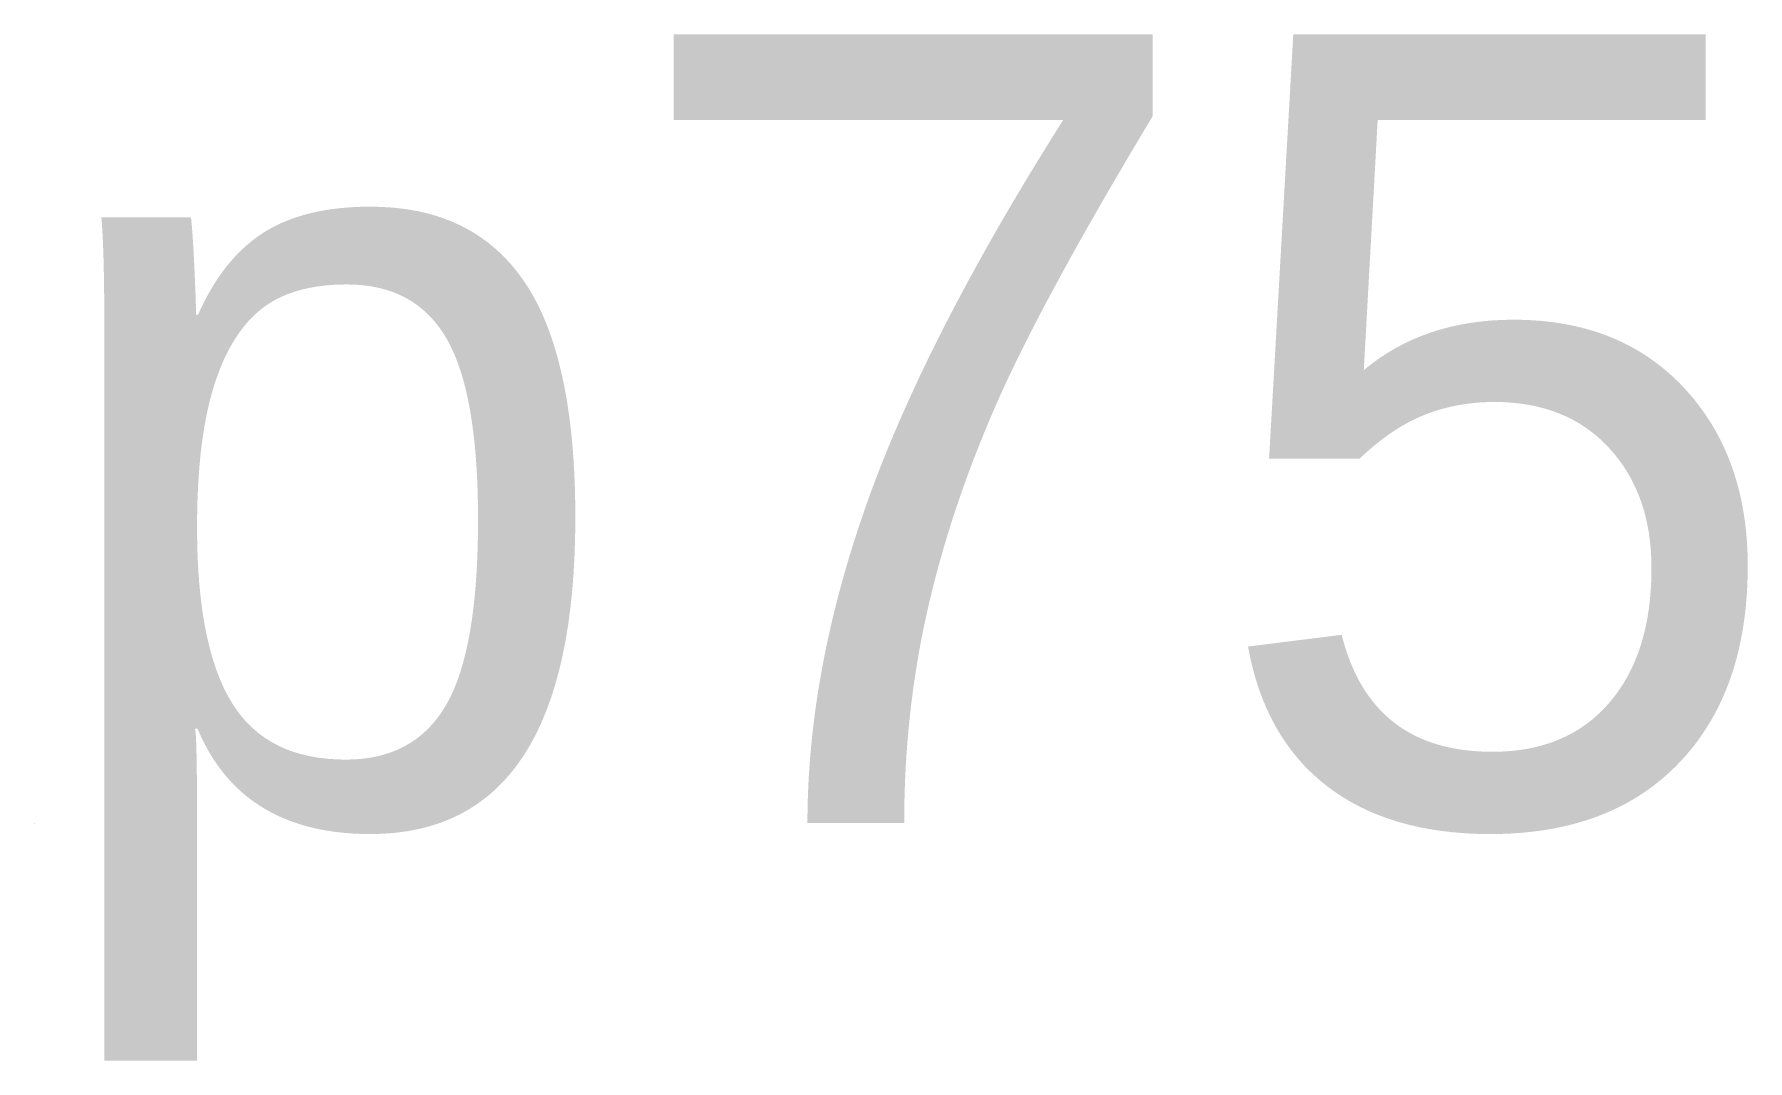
# Model space of a CAD drawing. Extents: x 536455 to 552087, y 1837743 to 1853843.
# Drawn here: x 548587.622 to 548591.535, y 1837755.477 to 1837757.82 of the extents above; entities that cross this region are included whole.
import ezdxf

# ---------------------------------------------------------------- set-up
doc = ezdxf.new("R2010")
doc.units = 0
doc.layers.add('MocDinhThua', color=7, linetype='Continuous')
doc.layers.add('TenChuLanCan', color=7, linetype='Continuous')

msp = doc.modelspace()

# ---------------------------------------------------------------- linework, layer by layer
at = {"layer": 'MocDinhThua'}
msp.add_line((548587.622, 1837756.019), (548587.622, 1837756.019), dxfattribs=at)
msp.add_line((548587.622, 1837756.019), (548587.622, 1837756.019), dxfattribs=at)
msp.add_line((548587.622, 1837756.019), (548587.622, 1837756.019), dxfattribs=at)

# ---------------------------------------------------------------- texts
at = {"layer": 'TenChuLanCan'}
msp.add_text('p75', height=1.8, dxfattribs=at).set_placement((548587.62, 1837756.02))
msp.add_text('p75', height=1.8, dxfattribs=at).set_placement((548587.62, 1837756.02))
msp.add_text('p75', height=1.8, dxfattribs=at).set_placement((548587.62, 1837756.02))

doc.saveas('drawing.dxf')
